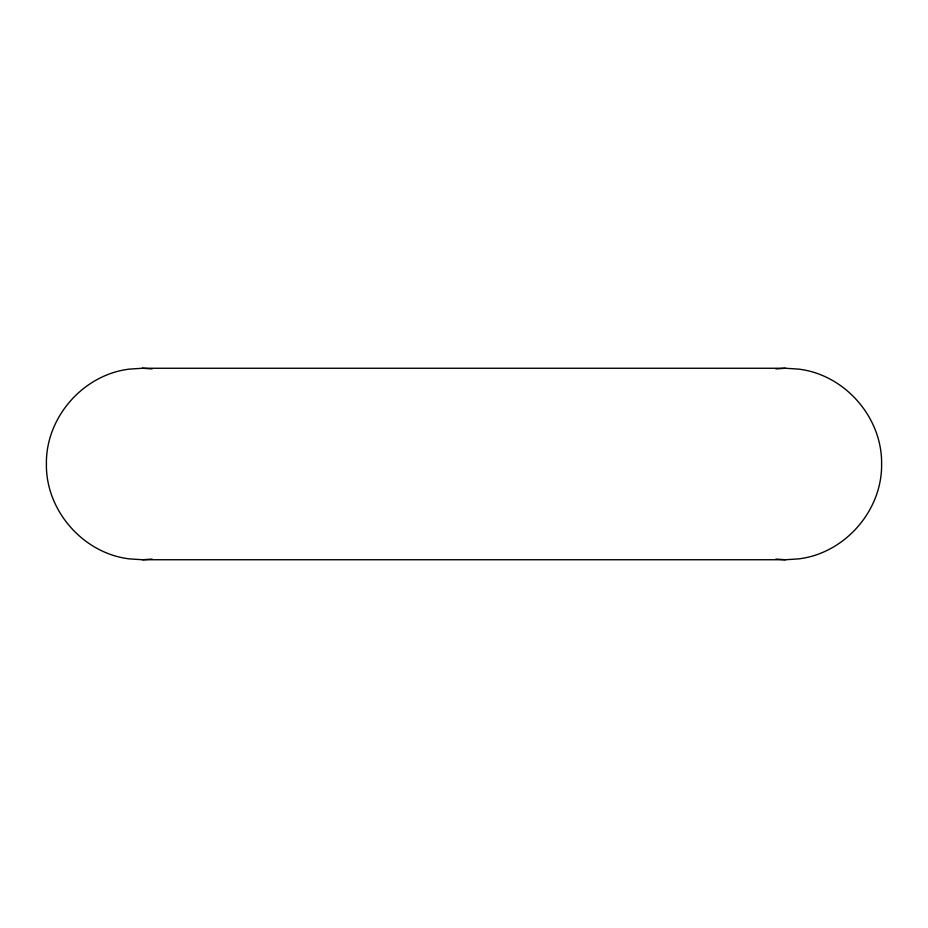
<?xml version="1.0" encoding="UTF-8"?>
<svg xmlns="http://www.w3.org/2000/svg" width="928" height="928" viewBox="0 0 928 928"><rect width="100%" height="100%" fill="white"/><g stroke="black" fill="none" stroke-linecap="round" stroke-linejoin="round"><path stroke-width="1.39" d="M142.448 368.265L129.642 369.089C83.288 374.448 45.681 417.356 46.4 464C45.681 510.644 83.288 553.552 129.642 558.911L142.448 559.735L785.552 559.735L798.358 558.911C844.712 553.552 882.319 510.644 881.6 464C882.319 417.356 844.712 374.448 798.358 369.089L785.552 368.265L142.448 368.265L152.146 368.903M775.854 368.903L785.552 368.265M142.448 559.735L152.146 559.097M775.854 559.097L785.552 559.735"/></g></svg>
